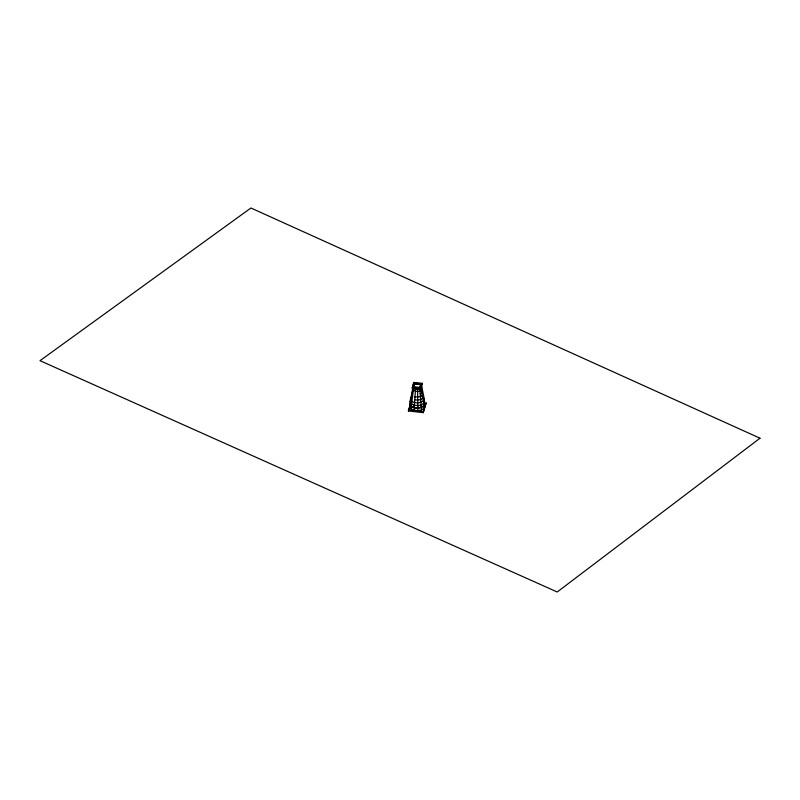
<?xml version="1.0" encoding="UTF-8"?>
<svg xmlns="http://www.w3.org/2000/svg" width="800" height="800" viewBox="0 0 800 800"><rect width="100%" height="100%" fill="white"/><g stroke="black" fill="none" stroke-linecap="round" stroke-linejoin="round"><path stroke-width="1.2" d="M414.46 388.49L415.34 388.92L415.34 391.39L414 410.24L417.84 410.65L421.52 409.91L424.06 408.2L424.79 405.98L424.2 398.62L421.7 386.41C420.12 393.62 424.87 400.79 424.06 408.2M413.59 388.05L411.04 408.77L414 410.24M410.47 401.96L413.25 387.96M411.04 408.77L409.74 406.64L409.74 404.18L413.25 385.49M416.62 387.6L413.46 387.28L414.55 383.17L420.87 383.8L419.78 387.91L420.87 383.8M413.46 387.28L414.55 383.17M412.29 387.32L413.8 382.45L422.24 383.32L420.73 389.48L412.29 388.6L412.29 387.32L420.73 388.2L422.24 383.32M412.59 387.63L413.8 382.45M414.02 385.78L414.6 383.9L418.93 384.35M414.02 386.19L414.6 383.9M411 397.18L410.33 399.23L411.53 401.19C415.1 403.52 420.25 403.54 423.53 400.66L424.2 398.62M421.7 388.87L421.28 390.18L419.78 391.19L417.6 391.63L413.59 390.52L412.83 389.26M410.72 402.03L410.72 399.57L410.02 401.7L411.27 403.75L411.27 406.21C415 408.66 420.39 408.67 423.81 405.66L424.51 401.07L424.51 403.53M424.79 403.52L424.06 405.73C420.51 408.86 414.92 408.84 411.04 406.31L409.74 404.18M423.19 412.67L426.15 402.9L423.19 412.67L408.4 410.97L409.88 405.46M408.4 410.97L409.88 406.69M414 384.99L414.75 384.48M420.53 388.22L421.28 387.72M420.13 393.95L421.84 392.8M422.4 395.42L420.48 396.71L414.8 396.96M422.97 398.04L420.83 399.47L417.75 400.1L414.53 399.75M411.27 403.75C415 406.19 420.39 406.21 423.81 403.2M414.55 383.64L420.87 384.27M413.46 386.81L419.78 387.45M415.34 388.92L417.6 389.17L417.84 410.65M408.4 409.73L423.19 411.44M421.2 388.75L422.23 393.27M421.52 409.91L419.78 388.73M421.36 404.85L421.36 407.31M420.73 388.2L420.73 389.48M417.82 405.57L417.82 408.03M414.12 405.17L414.12 407.63M760 438.21L557.24 592L40 360.68L250.92 208L760 438.21"/></g></svg>
